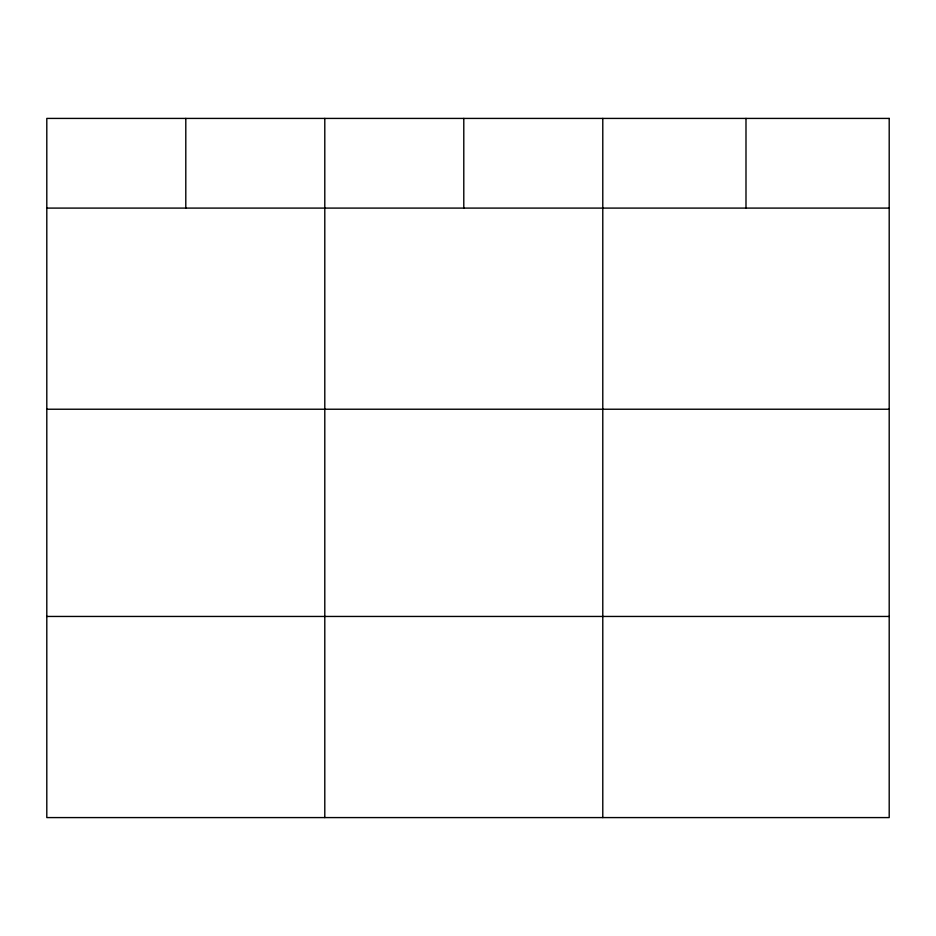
<?xml version="1.0" encoding="UTF-8"?>
<svg xmlns="http://www.w3.org/2000/svg" width="936" height="936" viewBox="0 0 936 936"><rect width="100%" height="100%" fill="white"/><g stroke="black" fill="none" stroke-linecap="round" stroke-linejoin="round"><path stroke-width="1.4" d="M46.8 208.096L889.2 208.096M46.8 409.231L889.2 409.231M46.8 616.45L889.2 616.45M745.992 118.416L745.992 208.096M602.784 118.416L602.784 817.584M463.788 118.416L463.788 208.096M324.792 118.416L324.792 817.584M185.796 118.416L185.796 208.096M889.2 118.416L46.8 118.416L46.8 817.584L889.2 817.584L889.2 118.416"/></g></svg>
